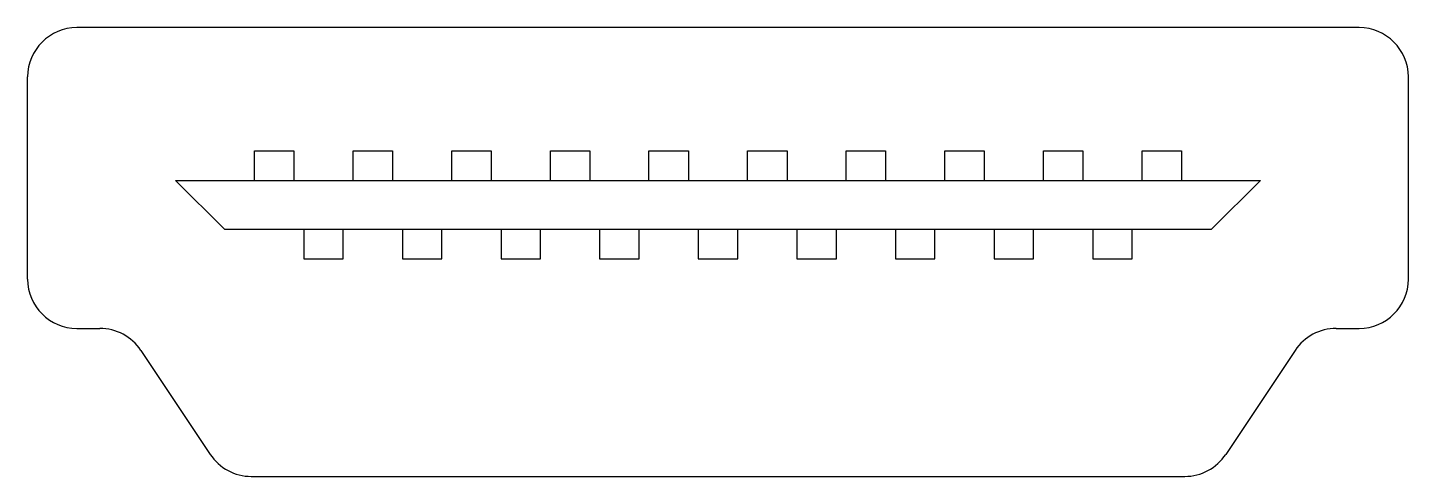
# Model space of a CAD drawing. Header units: millimetres. Extents: x 2 to 16, y 3 to 7.6.
import ezdxf

# ---------------------------------------------------------------- set-up
doc = ezdxf.new("R2010")
doc.units = ezdxf.units.MM
for name, color, linetype in [('Cheie', 160, 'Continuous'), ('Pini', 50, 'Continuous'), ('Port HDMI', 7, 'Continuous')]:
    doc.layers.add(name, color=color, linetype=linetype)

msp = doc.modelspace()

# ---------------------------------------------------------------- linework, layer by layer
at = {"layer": 'Cheie'}
for p, q in [((3.5, 6), (14.5, 6)), ((3.5, 6), (3.995, 5.505)), ((14.5, 6), (14.005, 5.505)), ((3.995, 5.505), (14.005, 5.505))]:
    msp.add_line(p, q, dxfattribs=at)
at = {"layer": 'Pini'}
for p, q in [((4.3, 6), (4.3, 6.3)), ((4.3, 6.3), (4.7, 6.3)), ((4.7, 6.3), (4.7, 6)), ((5.3, 6), (5.3, 6.3)), ((5.3, 6.3), (5.7, 6.3)), ((5.7, 6.3), (5.7, 6)), ((6.3, 6), (6.3, 6.3)), ((6.3, 6.3), (6.7, 6.3)), ((6.7, 6.3), (6.7, 6)), ((7.3, 6), (7.3, 6.3)), ((7.3, 6.3), (7.7, 6.3)), ((7.7, 6.3), (7.7, 6)), ((8.3, 6), (8.3, 6.3)), ((8.3, 6.3), (8.7, 6.3)), ((8.7, 6.3), (8.7, 6)), ((9.3, 6), (9.3, 6.3)), ((9.3, 6.3), (9.7, 6.3)), ((9.7, 6.3), (9.7, 6)), ((10.3, 6), (10.3, 6.3)), ((10.3, 6.3), (10.7, 6.3)), ((10.7, 6.3), (10.7, 6)), ((11.3, 6), (11.3, 6.3)), ((11.3, 6.3), (11.7, 6.3)), ((11.7, 6.3), (11.7, 6)), ((12.3, 6), (12.3, 6.3)), ((12.3, 6.3), (12.7, 6.3)), ((12.7, 6.3), (12.7, 6)), ((13.3, 6), (13.3, 6.3)), ((13.3, 6.3), (13.7, 6.3)), ((13.7, 6.3), (13.7, 6)), ((4.3, 6), (4.7, 6)), ((5.3, 6), (5.7, 6)), ((6.3, 6), (6.7, 6)), ((7.3, 6), (7.7, 6)), ((8.3, 6), (8.7, 6)), ((9.3, 6), (9.7, 6)), ((10.3, 6), (10.7, 6)), ((11.3, 6), (11.7, 6)), ((12.3, 6), (12.7, 6)), ((13.3, 6), (13.7, 6)), ((4.8, 5.505), (5.2, 5.505)), ((4.8, 5.505), (4.8, 5.205)), ((5.2, 5.205), (5.2, 5.505)), ((5.8, 5.505), (6.2, 5.505)), ((5.8, 5.505), (5.8, 5.205)), ((6.2, 5.205), (6.2, 5.505)), ((6.8, 5.505), (7.2, 5.505)), ((6.8, 5.505), (6.8, 5.205)), ((7.2, 5.205), (7.2, 5.505)), ((7.8, 5.505), (8.2, 5.505)), ((7.8, 5.505), (7.8, 5.205)), ((8.2, 5.205), (8.2, 5.505)), ((8.8, 5.505), (9.2, 5.505)), ((8.8, 5.505), (8.8, 5.205)), ((9.2, 5.205), (9.2, 5.505)), ((9.8, 5.505), (10.2, 5.505)), ((9.8, 5.505), (9.8, 5.205)), ((10.2, 5.205), (10.2, 5.505)), ((10.8, 5.505), (11.2, 5.505)), ((10.8, 5.505), (10.8, 5.205)), ((11.2, 5.205), (11.2, 5.505)), ((11.8, 5.505), (12.2, 5.505)), ((11.8, 5.505), (11.8, 5.205)), ((12.2, 5.205), (12.2, 5.505)), ((12.8, 5.505), (13.2, 5.505)), ((12.8, 5.505), (12.8, 5.205)), ((13.2, 5.205), (13.2, 5.505)), ((4.8, 5.205), (5.2, 5.205)), ((5.8, 5.205), (6.2, 5.205)), ((6.8, 5.205), (7.2, 5.205)), ((7.8, 5.205), (8.2, 5.205)), ((8.8, 5.205), (9.2, 5.205)), ((9.8, 5.205), (10.2, 5.205)), ((10.8, 5.205), (11.2, 5.205)), ((11.8, 5.205), (12.2, 5.205)), ((12.8, 5.205), (13.2, 5.205))]:
    msp.add_line(p, q, dxfattribs=at)
at = {"layer": 'Port HDMI'}
for p, q in [((15.5, 7.55), (2.5, 7.55)), ((2, 5), (2, 7.05)), ((16, 5), (16, 7.05)), ((2.5, 4.5), (2.732, 4.5)), ((15.268, 4.5), (15.5, 4.5)), ((3.148, 4.277), (3.852, 3.223)), ((14.852, 4.277), (14.148, 3.223)), ((4.268, 3), (13.732, 3))]:
    msp.add_line(p, q, dxfattribs=at)
for centre, start, end in [((2.5, 7.05), 90, 180), ((15.5, 7.05), 0, 90), ((2.5, 5), 180, 270), ((15.5, 5), 270, 0), ((2.732, 4), 33.6901, 90), ((15.268, 4), 90, 146.3099), ((4.268, 3.5), 213.6901, 270), ((13.732, 3.5), 270, 326.3099)]:
    msp.add_arc(centre, 0.5, start, end, dxfattribs=at)

doc.saveas('drawing.dxf')
